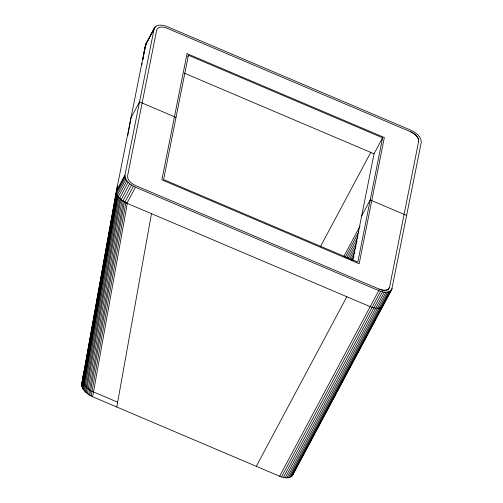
<?xml version="1.0" encoding="UTF-8"?>
<svg xmlns="http://www.w3.org/2000/svg" width="503" height="503" viewBox="0 0 503 503"><rect width="100%" height="100%" fill="white"/><g stroke="black" fill="none" stroke-linecap="round" stroke-linejoin="round"><path stroke-width="0.75" d="M383.544 304.56C381.639 309.949 374.245 308.383 370.183 306.654L126.907 203.237C122.078 200.974 116.13 196.981 116.4 190.995L145.53 44.849L146.115 43.623M391.736 289.59C388.806 293.727 382.714 292.205 378.746 290.627L135.464 187.204C130.642 184.947 124.687 180.948 124.964 174.969L154.113 28.828C156.031 23.44 163.406 25.012 167.468 26.734L410.75 130.151C415.572 132.408 421.533 136.407 421.25 142.393L391.736 289.59L292.627 475.203C289.697 479.34 283.61 477.819 279.637 476.24L92.627 396.741C87.685 394.44 81.706 390.372 81.706 384.323L116.382 190.989L124.964 174.969M418.659 141.293C418.873 136.609 414.214 133.477 410.442 131.711L167.159 28.294C163.978 26.942 158.206 25.716 156.703 29.929L127.555 176.069C127.341 180.753 132 183.878 135.772 185.645L379.055 289.068C382.236 290.42 388.02 291.646 389.511 287.427L418.659 141.293C418.88 136.609 414.214 133.477 410.442 131.711M116.382 190.989C116.363 197.038 122.405 201.112 127.303 203.401L92.627 396.741M81.668 384.927L117.438 185.689M81.756 385.902L116.432 192.567M81.958 386.732L116.633 193.397M82.354 387.782L117.029 194.447M127.762 135.703L128.46 131.836M128.737 130.29L130.956 117.916M82.913 388.857L117.589 195.522M83.485 389.737L118.161 196.403M141.84 64.824L142.116 63.284M142.808 59.417L144.474 50.143M142.896 59.53L145.53 44.849L154.54 27.659M143.368 57.443L143.644 55.896M144.336 52.035L145.719 44.308M145.876 45.1L146.625 43.013M84.322 390.812L118.997 197.478M85.303 391.875L119.978 198.54M86.189 392.705L120.865 199.37M87.371 393.679L122.047 200.345M88.66 394.604L123.336 201.269M89.767 395.295L124.436 201.954M91.169 396.062L125.844 202.728M116.79 407.015L151.466 213.674M83.624 374.213C79.392 382.173 86.918 389.297 93.489 391.931L117.658 402.205M81.706 384.323L83.687 374.402M83.988 372.861L84.762 369.013M85.529 365.159L85.837 363.619M188.411 55.242L163.613 179.565L357.803 262.12L382.601 137.791L188.411 55.242L187.701 56.575M352.766 260.497L374.043 153.824L382.601 137.791M292.627 475.203L292.998 474.14M389.511 287.427C388.008 291.639 382.236 290.413 379.055 289.068M145.549 44.861L154.113 28.828M149.611 37.373L145.983 43.692M150.328 36.034L155.32 26.684M130.975 117.928L139.538 101.895L176.012 117.406M116.338 192.316L124.895 176.289M116.633 193.756L125.19 177.722M117.287 195.258L125.844 179.231M118.274 196.786L126.831 180.759M119.569 198.295L128.127 182.268M121.129 199.741L129.692 183.708M122.908 201.068L131.472 185.035M124.851 202.244L133.414 186.217M126.907 203.237L135.464 187.204M320.486 246.545L370.874 152.176M361.644 215.982L370.202 199.955L406.682 215.46M343.725 256.662L359.922 226.331M345.171 257.354L358.79 231.845M346.925 257.473L357.966 236.794M348.208 258.385L357.042 241.842M349.83 258.504L356.042 246.879M350.868 259.479L354.936 251.865M351.691 260.554L353.905 256.398M256.291 466.312L346.844 296.732M279.637 476.24L378.746 290.627M281.523 476.945L380.626 291.331M283.39 477.454L382.5 291.841M285.207 477.762L384.317 292.149M286.924 477.85L386.027 292.237M387.995 290.3L388.706 288.967M288.489 477.724L387.599 292.111M289.879 477.385L388.989 291.771M291.048 476.844L390.158 291.231M291.973 476.108L392.107 288.527M184.186 73.111L374.043 153.824M187.041 53.645L161.872 179.841L359.173 263.71L384.342 137.52L187.041 53.645"/></g></svg>
